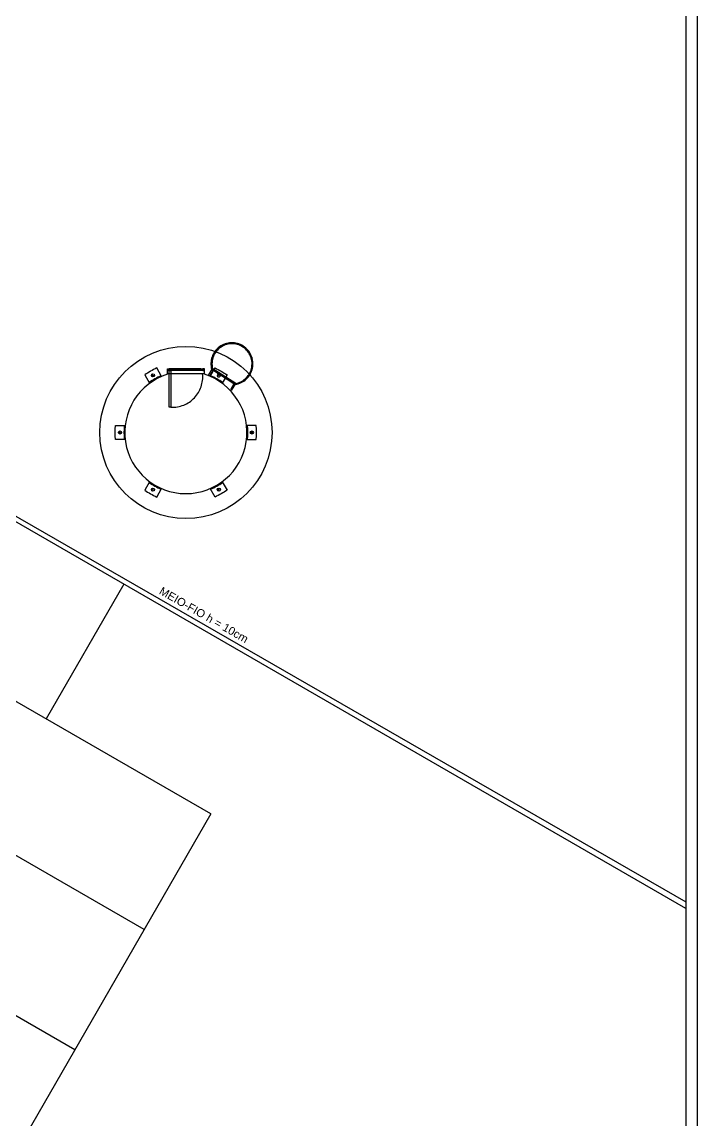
# Model space of a CAD drawing. Extents: x 175 to 700, y 53 to 250.
# Drawn here: x 393 to 405.15, y 181.59 to 201.35 of the extents above; entities that cross this region are included whole.
import ezdxf

# ---------------------------------------------------------------- set-up
doc = ezdxf.new("R2010")
doc.units = 0
doc.header["$LTSCALE"] = 2
doc.linetypes.add('HIDDEN', pattern=[9.525, 6.35, -3.175])
doc.linetypes.add('TRAÇO-2PTOS_P', pattern=[0.625, 0.25, -0.125, 0, -0.125, 0, -0.125])
for name, color, linetype in [('A-MURO', 2, 'CONTINUOUS'), ('A-PISOS-NIVEL', 1, 'CONTINUOUS'), ('ARQ-ALV-VISTA1', 1, 'CONTINUOUS'), ('ARQ-ALV-VISTA2', 2, 'CONTINUOUS'), ('ARQ-COB-PROJ', 8, 'TRAÇO-2PTOS_P'), ('ARQ-TXT-1_075', 2, 'CONTINUOUS'), ('EST-MET-CORTE', 5, 'CONTINUOUS'), ('PRES-AZUL', 164, 'CONTINUOUS')]:
    doc.layers.add(name, color=color, linetype=linetype)
doc.styles.add('ESC-50-A20', font='arial.ttf', dxfattribs={"height": 0.1})

msp = doc.modelspace()

# ---------------------------------------------------------------- linework, layer by layer
at = {"layer": 'A-MURO', "color": 251}
for p, q in [((404.948, 222.31), (404.948, 172.31)), ((405.148, 222.31), (405.148, 172.31))]:
    msp.add_line(p, q, dxfattribs=at)
at = {"layer": 'A-PISOS-NIVEL', "color": 251}
for p, q in [((389.67, 194.294), (404.948, 185.514)), ((404.948, 185.395), (389.633, 194.229)), ((394.83, 191.231), (393.431, 188.806)), ((396.395, 187.096), (392.064, 189.594)), ((395.196, 185.017), (390.865, 187.515)), ((396.395, 187.096), (390.699, 177.221)), ((393.947, 182.851), (389.616, 185.35))]:
    msp.add_line(p, q, dxfattribs=at)
at = {"layer": 'ARQ-ALV-VISTA1', "color": 251, "ltscale": 0.1}
for p, q in [((395.327, 194.995), (395.382, 194.98)), ((396.566, 194.995), (396.512, 194.98)), ((394.74, 193.98), (394.781, 193.94)), ((397.153, 193.98), (397.113, 193.94)), ((395.362, 192.905), (395.347, 192.96)), ((396.532, 192.905), (396.547, 192.96))]:
    msp.add_line(p, q, dxfattribs=at)
for points in [[(395.509, 194.97), (395.422, 195.121, 0.044204), (395.205, 194.996), (395.293, 194.845)], [(396.455, 195.091), (396.472, 195.121, -0.044204), (396.688, 194.996), (396.665, 194.956)], [(394.854, 193.835), (394.679, 193.835, -0.044204), (394.679, 194.085), (394.854, 194.085)], [(397.04, 193.835), (397.214, 193.835, 0.044204), (397.214, 194.085), (397.04, 194.085)], [(395.293, 193.075), (395.205, 192.924, 0.044204), (395.422, 192.799), (395.509, 192.951)], [(396.601, 193.075), (396.688, 192.924, -0.044204), (396.472, 192.799), (396.384, 192.951)]]:
    msp.add_lwpolyline(points, format="xyb", dxfattribs=at)
for points in [[(396.384, 194.97), (396.444, 195.073)], [(396.655, 194.938), (396.601, 194.845)]]:
    msp.add_lwpolyline(points, dxfattribs=at)
for centre, radius in [((395.948, 193.96), 1.55), ((395.354, 194.988), 0.0285), ((394.76, 193.96), 0.0285), ((397.133, 193.96), 0.0285), ((395.354, 192.932), 0.0285), ((396.539, 192.932), 0.0285)]:
    msp.add_circle(centre, radius, dxfattribs=at)
for centre, radius, start, end in [((396.019, 193.836), 1.258, 114.3366, 125.6634), ((395.874, 193.836), 1.258, 54.3366, 65.6634), ((396.539, 194.988), 0.0285, 102.5365, 11.9947), ((396.09, 193.96), 1.258, 174.3366, 185.6634), ((395.803, 193.96), 1.258, 354.3366, 5.6634), ((396.019, 194.084), 1.258, 234.3366, 245.6634), ((395.874, 194.084), 1.258, 294.3366, 305.6634)]:
    msp.add_arc(centre, radius, start, end, dxfattribs=at)
at = {"layer": 'ARQ-ALV-VISTA2', "color": 251, "ltscale": 0.1}
for p, q in [((396.422, 195.113), (396.348, 194.984)), ((396.432, 195.08), (396.372, 194.976)), ((396.843, 194.842), (396.422, 195.113)), ((396.811, 194.837), (396.432, 195.08)), ((396.811, 194.837), (396.75, 194.73)), ((396.769, 194.713), (396.843, 194.842))]:
    msp.add_line(p, q, dxfattribs=at)
msp.add_arc((395.947, 193.96), 1.1, 107.6647, 72.2178, dxfattribs=at)
at = {"layer": 'ARQ-COB-PROJ', "color": 251, "linetype": 'HIDDEN', "ltscale": 0.04}
for p, q in [((396.676, 195.543), (396.671, 195.56)), ((396.468, 195.386), (396.454, 195.395)), ((397.121, 195.301), (397.137, 195.305)), ((397.089, 195.018), (397.104, 195.01))]:
    msp.add_line(p, q, dxfattribs=at)
msp.add_lwpolyline([(396.944, 195.516), (396.952, 195.531)], dxfattribs=at)
at = {"layer": 'ARQ-COB-PROJ', "color": 251, "linetype": 'HIDDEN', "ltscale": 0.25}
msp.add_lwpolyline([(395.678, 194.414), (395.648, 194.414), (395.648, 195.078), (395.678, 195.078)], close=True, dxfattribs=at)
at = {"layer": 'ARQ-COB-PROJ', "color": 251, "linetype": 'HIDDEN', "ltscale": 0.04}
for centre in [(396.673, 195.551), (396.948, 195.524), (396.461, 195.39), (397.129, 195.303), (397.097, 195.014)]:
    msp.add_circle(centre, 0.00833, dxfattribs=at)
at = {"layer": 'ARQ-COB-PROJ', "color": 251, "linetype": 'HIDDEN', "ltscale": 0.25}
for centre, radius, start, end in [((396.775, 195.197), 0.378, 278.7573, 195.7453), ((396.777, 195.196), 0.361, 275.5395, 198.3534), ((395.702, 194.962), 0.548, 267.5682, 5.4773)]:
    msp.add_arc(centre, radius, start, end, dxfattribs=at)
at = {"layer": 'EST-MET-CORTE', "color": 251}
for p, q in [((395.613, 195.008), (395.613, 195.108)), ((396.283, 195.008), (396.283, 195.108))]:
    msp.add_line(p, q, dxfattribs=at)
at = {"layer": 'EST-MET-CORTE', "color": 251, "ltscale": 0.1}
for p, q in [((396.218, 195.108), (395.678, 195.108)), ((396.218, 195.078), (395.678, 195.078))]:
    msp.add_line(p, q, dxfattribs=at)
for points in [[(395.643, 195.108), (395.643, 195.078), (395.613, 195.078), (395.613, 195.108)], [(395.648, 195.108), (395.648, 195.078), (395.678, 195.078), (395.678, 195.108)], [(396.248, 195.108), (396.248, 195.078), (396.218, 195.078), (396.218, 195.108)], [(396.253, 195.108), (396.253, 195.078), (396.283, 195.078), (396.283, 195.108)]]:
    msp.add_lwpolyline(points, close=True, dxfattribs=at)
at = {"layer": 'PRES-AZUL', "color": 251, "ltscale": 0.1}
for p, q in [((396.218, 195.093), (395.678, 195.093)), ((396.283, 195.014), (395.613, 195.014))]:
    msp.add_line(p, q, dxfattribs=at)

# ---------------------------------------------------------------- texts
at = {"layer": 'ARQ-TXT-1_075', "color": 251, "insert": (394.887, 191.556), "char_height": 0.144, "width": 3.24737, "attachment_point": 1, "rotation": 330.114, "style": 'ESC-50-A20'}
msp.add_mtext('\\pi0.73498;MEIO-FIO h = 10cm', dxfattribs=at)

doc.saveas('drawing.dxf')
